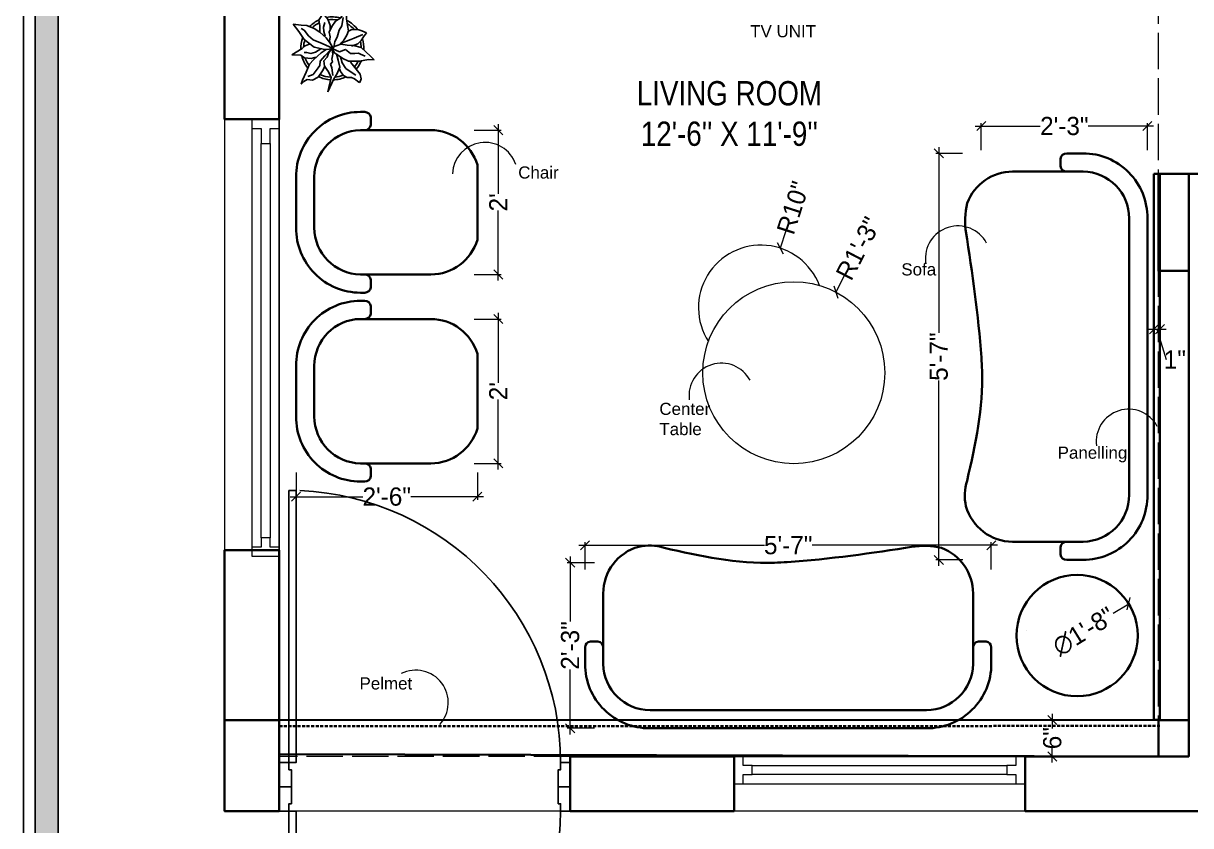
# Model space of a CAD drawing. Header units: millimetres. Extents: x 35877 to 3066687, y -650199 to -40525.
# Drawn here: x 147596.6 to 147789.1, y -180551.9 to -180419.7 of the extents above; entities that cross this region are included whole.
import ezdxf

# ---------------------------------------------------------------- set-up
doc = ezdxf.new("R2010")
doc.units = ezdxf.units.MM
doc.header["$MEASUREMENT"] = 0
doc.header["$PDMODE"] = 35
for name, pattern in [('00 . GROUND FLOOR$0$DASHED', [0.75, 0.5, -0.25]), ('ACAD_ISO02W100', [15, 12, -3]), ('DASHED', [0.75, 0.5, -0.25])]:
    doc.linetypes.add(name, pattern=pattern)
doc.layers.get('Defpoints').update_dxf_attribs({"color": 220})
doc.layers.add('AR DOOR', color=40, linetype='Continuous')
doc.layers.add('AR ELE-5', color=134, linetype='Continuous')
for name, color, linetype, lineweight in [('COLUMN', 1, 'Continuous', 30), ('dim05', 1, 'Continuous', 13), ('ELEC.', 5, 'Continuous', 20), ('FIRST FLOOR ( TEXT )', 7, 'Continuous', 9), ('FUR', 250, 'Continuous', 0), ('FUR1', 22, 'Continuous', 0), ('FURNITURE', 32, 'Continuous', 9), ('furniture dimensions', 1, 'DASHED', 0), ('GDR_FLOATING COLUMN', 3, 'Continuous', 18), ('GROUND FLOOR', 7, 'Continuous', 9), ('GROUND FLOOR  ( PLINE )', 251, 'Continuous', 30), ('GROUND FLOOR ( DW_RAIL )', 7, 'Continuous', 9), ('Labelling', 1, 'Continuous', 25), ('NAME PLATE', 7, 'Continuous', 25), ('wall', 7, 'Continuous', 30)]:
    doc.layers.add(name, color=color, linetype=linetype, lineweight=lineweight)
doc.styles.add('century g', font='GOTHIC.TTF')
doc.styles.add('KATHA', font='swissc.ttf')
doc.styles.get("Standard").update_dxf_attribs({"font": 'arial.ttf', "height": 6})
doc.dimstyles.new('Archana', dxfattribs={"dimtxt": 2, "dimasz": 0.75, "dimexe": 0.5, "dimexo": 0.5, "dimgap": 0, "dimtad": 0, "dimzin": 0, "dimdsep": 46, "dimlunit": 4, "dimtxsty": 'century g', "dimblk": 'OBLIQUE', "dimcen": 0, "dimdle": 1, "dimclrd": 256, "dimclre": 256, "dimclrt": 256, "dimadec": 0, "dimazin": 0, "dimtfac": 1, "dimtofl": 0, "dimtmove": 1, "dimatfit": 3, "dimfxl": 1, "dimfxlon": 1, "dimtolj": 1, "dimtzin": 0, "dimlwd": -1, "dimlwe": -1, "dimarcsym": 0})

# ---------------------------------------------------------------- blocks, each defined once
blk = doc.blocks.new('LAYOUT FILE')
at = {"layer": 'NAME PLATE', "true_color": 0xd39e00}
h = blk.add_hatch(color=42, dxfattribs=at)
h.paths.add_polyline_path([(3346889.83, -513806.18), (3346889.83, -514260.7), (3347535.56, -514260.7), (3347535.56, -513806.18)])
h.paths.add_polyline_path([(3346894.36, -513810.71), (3347531.03, -513810.71), (3347531.03, -514256.17), (3346894.36, -514256.17)], flags=16)
at = {"layer": 'NAME PLATE', "color": 42, "true_color": 0xd39e00}
for points in [[(3346887.56, -513803.91), (3347537.83, -513803.91), (3347537.83, -514262.96), (3346887.56, -514262.96)], [(3346889.83, -513806.18), (3347535.56, -513806.18), (3347535.56, -514260.7), (3346889.83, -514260.7)], [(3346894.36, -513810.71), (3347531.03, -513810.71), (3347531.03, -514256.17), (3346894.36, -514256.17)]]:
    blk.add_lwpolyline(points, close=True, dxfattribs=at)
blk = doc.blocks.new('*U20')
for points in [[(0, 0), (0, 1120), (30, 1120), (30, 0)], [(-40, 0), (0, 0), (0, -30), (10, -30), (10, -100), (-40, -100)], [(1160, 0), (1120, 0), (1120, -30), (1110, -30), (1110, -100), (1160, -100)]]:
    blk.add_lwpolyline(points, close=True)
at = {"layer": 'AR ELE-5', "linetype": 'ByBlock', "ltscale": 15}
blk.add_arc((-1.6, -0.7), 1121.6, 0.0347, 87.627, dxfattribs=at)
blk = doc.blocks.new('ARPLS010')
at = {"linetype": 'ByBlock'}
for p, q in [((0.121, 0.605), (-0.013, 0.459)), ((0.179, 0.666), (0.121, 0.605)), ((0.174, 0.573), (0.179, 0.666)), ((0.2, 0.432), (0.174, 0.573)), ((-0.295, 0.42), (-0.302, 0.309)), ((-0.278, 0.467), (-0.295, 0.42)), ((-0.248, 0.54), (-0.278, 0.467)), ((-0.182, 0.493), (-0.248, 0.54)), ((-0.222, 0.484), (-0.164, 0.347)), ((-0.125, 0.459), (-0.182, 0.493)), ((-0.072, 0.404), (-0.125, 0.459)), ((-0.038, 0.302), (-0.072, 0.404)), ((-0.013, 0.459), (-0.044, 0.336)), ((0.077, 0.412), (0.091, 0.447)), ((0.082, 0.358), (0.077, 0.412)), ((0.091, 0.447), (0.125, 0.522)), ((0.203, 0.352), (0.2, 0.432)), ((0.33, 0.38), (0.252, 0.313)), ((0.409, 0.44), (0.33, 0.38)), ((0.425, 0.373), (0.356, 0.269)), ((0.484, 0.459), (0.409, 0.44)), ((0.542, 0.434), (0.484, 0.459)), ((0.485, 0.354), (0.533, 0.42)), ((0.533, 0.42), (0.542, 0.434)), ((-0.469, 0.226), (-0.643, 0.216)), ((-0.643, 0.216), (-0.485, 0.134)), ((-0.362, 0.24), (-0.469, 0.226)), ((-0.278, 0.254), (-0.362, 0.24)), ((-0.302, 0.309), (-0.276, 0.258)), ((-0.21, 0.227), (-0.278, 0.254)), ((-0.132, 0.18), (-0.21, 0.227)), ((-0.164, 0.347), (-0.139, 0.295)), ((-0.139, 0.295), (-0.08, 0.131)), ((-0.049, 0.232), (-0.065, 0.135)), ((-0.044, 0.336), (-0.049, 0.232)), ((0.015, 0.209), (0.08, 0.288)), ((0.056, 0.114), (0.015, 0.209)), ((0.08, 0.288), (0.082, 0.358)), ((0.16, 0.165), (0.204, 0.254)), ((0.204, 0.254), (0.203, 0.352)), ((0.252, 0.313), (0.216, 0.287)), ((0.318, 0.213), (0.227, 0.157)), ((0.356, 0.269), (0.318, 0.213)), ((0.432, 0.176), (0.459, 0.236)), ((0.459, 0.303), (0.485, 0.354)), ((0.459, 0.236), (0.459, 0.303)), ((-0.359, 0.148), (-0.49, 0.172)), ((-0.485, 0.134), (-0.433, 0.051)), ((-0.433, 0.051), (-0.349, -0.011)), ((-0.287, 0.106), (-0.359, 0.148)), ((-0.18, 0.073), (-0.287, 0.106)), ((-0.111, 0.036), (-0.18, 0.073)), ((-0.063, 0.111), (-0.132, 0.18)), ((-0.013, 0.022), (-0.111, 0.036)), ((-0.084, -0.034), (0.007, 0.018)), ((0.003, 0.011), (-0.076, -0.16)), ((-0.065, 0.135), (-0.024, 0.018)), ((-0.024, 0.018), (0.009, 0.005)), ((0.006, -0.002), (0.068, 0.032)), ((0.007, 0.018), (0.02, -0.121)), ((0.009, 0.005), (0.056, 0.114)), ((0.017, -0.002), (0.091, 0.009)), ((0.068, 0.032), (0.16, 0.165)), ((0.088, 0.065), (0.187, 0.091)), ((0.091, 0.009), (0.173, -0.011)), ((0.227, 0.157), (0.132, 0.131)), ((0.173, -0.011), (0.212, 0.004)), ((0.187, 0.091), (0.297, 0.116)), ((0.212, 0.004), (0.252, -0.03)), ((0.297, 0.116), (0.408, 0.071)), ((0.309, 0.109), (0.368, 0.128)), ((0.309, -0.01), (0.43, 0.006)), ((0.368, 0.128), (0.432, 0.176)), ((0.408, 0.071), (0.482, 0.024)), ((0.482, 0.024), (0.689, -0.072)), ((-0.464, -0.073), (-0.558, -0.152)), ((-0.558, -0.152), (-0.517, -0.172)), ((-0.517, -0.172), (-0.447, -0.216)), ((-0.366, -0.036), (-0.464, -0.073)), ((-0.336, -0.142), (-0.413, -0.121)), ((-0.306, -0.033), (-0.366, -0.036)), ((-0.349, -0.011), (-0.256, -0.05)), ((-0.269, -0.135), (-0.336, -0.142)), ((-0.193, -0.113), (-0.269, -0.135)), ((-0.259, -0.2), (-0.168, -0.1)), ((-0.256, -0.05), (-0.185, -0.038)), ((-0.185, -0.038), (-0.114, -0.046)), ((-0.168, -0.1), (-0.084, -0.034)), ((-0.076, -0.16), (-0.138, -0.304)), ((-0.114, -0.046), (-0.093, -0.036)), ((0.02, -0.121), (-0.017, -0.291)), ((0.059, -0.27), (0.005, -0.185)), ((0.01, -0.014), (0.017, -0.002)), ((0.078, -0.064), (0.01, -0.014)), ((0.016, -0.023), (0.116, -0.122)), ((0.07, -0.179), (0.018, -0.1)), ((0.121, -0.239), (0.07, -0.179)), ((0.138, -0.083), (0.078, -0.064)), ((0.116, -0.122), (0.201, -0.195)), ((0.197, -0.135), (0.138, -0.083)), ((0.283, -0.123), (0.197, -0.135)), ((0.252, -0.03), (0.309, -0.01)), ((0.277, -0.114), (0.357, -0.156)), ((0.37, -0.064), (0.283, -0.123)), ((0.357, -0.156), (0.455, -0.226)), ((0.462, -0.021), (0.37, -0.064)), ((0.689, -0.072), (0.462, -0.021)), ((-0.447, -0.216), (-0.363, -0.202)), ((-0.363, -0.202), (-0.263, -0.2)), ((-0.363, -0.408), (-0.318, -0.29)), ((-0.318, -0.29), (-0.259, -0.2)), ((-0.138, -0.304), (-0.199, -0.38)), ((-0.017, -0.291), (-0.141, -0.446)), ((-0.042, -0.432), (-0.071, -0.352)), ((0.08, -0.342), (0.059, -0.27)), ((0.066, -0.407), (0.08, -0.342)), ((0.184, -0.299), (0.121, -0.239)), ((0.141, -0.261), (0.16, -0.336)), ((0.16, -0.336), (0.15, -0.445)), ((0.252, -0.362), (0.184, -0.299)), ((0.201, -0.195), (0.272, -0.198)), ((0.376, -0.416), (0.252, -0.362)), ((0.272, -0.198), (0.311, -0.225)), ((0.311, -0.225), (0.415, -0.304)), ((0.415, -0.304), (0.447, -0.388)), ((0.455, -0.226), (0.503, -0.317)), ((0.503, -0.317), (0.494, -0.398)), ((-0.382, -0.625), (-0.368, -0.496)), ((-0.269, -0.533), (-0.382, -0.625)), ((-0.368, -0.496), (-0.363, -0.408)), ((-0.287, -0.45), (-0.314, -0.498)), ((-0.199, -0.38), (-0.287, -0.45)), ((-0.141, -0.446), (-0.269, -0.533)), ((0.002, -0.48), (-0.042, -0.432)), ((0.104, -0.646), (0.002, -0.48)), ((0.064, -0.446), (0.066, -0.407)), ((0.106, -0.5), (0.104, -0.646)), ((0.15, -0.445), (0.106, -0.5)), ((0.502, -0.472), (0.376, -0.416)), ((0.494, -0.398), (0.528, -0.452)), ((0.567, -0.494), (0.502, -0.472)), ((0.528, -0.452), (0.567, -0.494))]:
    blk.add_line(p, q, dxfattribs=at)
for radius, start, end in [(0.5, 126.2799, 152.7042), (0.5, 87.2367, 107.9154), (0.458, 91.6596, 104.0784), (0.5, 49.0791, 67.0324), (0.458, 49.8461, 63.9764), (0.458, 130.7647, 148.9789), (0.5, 1.3782, 25.7565), (0.5, 164.9216, 191.0302), (0.458, 169.9629, 188.6517), (0.458, 5.0517, 21.9108), (0.458, 334.5625, 357.1532), (0.5, 333.6991, 357.5577), (0.5, 205.1623, 226.3204), (0.458, 207.232, 224.0819), (0.458, 289.266, 306.1107), (0.5, 249.553, 272.4234), (0.458, 252.8522, 267.711), (0.5, 283.5324, 308.8712)]:
    blk.add_arc((0, 0), radius, start, end, dxfattribs=at)
blk = doc.blocks.new('_Oblique')
at = {"layer": 'wall', "color": 0, "lineweight": -2}
blk.add_line((-0.5, -0.5), (0.5, 0.5), dxfattribs=at)
blk = doc.blocks.new('*D636')
at = {"layer": 'Defpoints', "color": 0, "linetype": 'Continuous', "lineweight": 0, "transparency": 16777216}
for p in [(147661, -180437.28, 1.6), (147661, -180461.07, 1.6), (147674.94, -180461.07)]:
    blk.add_point(p, dxfattribs=at)
at = {"layer": 'furniture dimensions', "color": 5, "linetype": 'Continuous', "transparency": 16777216}
for p, q in [((147674.94, -180436.28), (147674.94, -180447.8)), ((147674.94, -180462.07), (147674.94, -180450.55)), ((147670.97, -180461.07), (147675.44, -180461.07))]:
    blk.add_line(p, q, dxfattribs=at)
at = {"layer": 'furniture dimensions', "color": 5, "linetype": 'ByBlock', "transparency": 16777216}
blk.add_line((147670.97, -180437.28), (147675.44, -180437.28), dxfattribs=at)
at = {"layer": 'furniture dimensions', "color": 5, "linetype": 'Continuous', "transparency": 16777216, "xscale": 1.5, "yscale": 1.5, "zscale": 1.5}
for p, rotation in [((147674.94, -180437.28), 90), ((147674.94, -180461.07), 270)]:
    blk.add_blockref('_Oblique', p, dxfattribs=dict(at, rotation=rotation))
at = {"layer": 'furniture dimensions', "linetype": 'Continuous', "lineweight": 0, "transparency": 16777216, "insert": (147674.94, -180449.18), "char_height": 3, "attachment_point": 5, "rotation": 90, "style": 'century g'}
blk.add_mtext("\\A1;2'", dxfattribs=at)
blk = doc.blocks.new('*D637')
at = {"layer": 'Defpoints', "color": 0, "linetype": 'Continuous', "lineweight": 0, "transparency": 16777216}
for p in [(147663.83, -180468.41, 1.37), (147663.83, -180492.2, 1.37), (147674.94, -180492.2)]:
    blk.add_point(p, dxfattribs=at)
at = {"layer": 'furniture dimensions', "color": 5, "linetype": 'ByBlock', "transparency": 16777216}
blk.add_line((147670.97, -180468.41), (147675.44, -180468.41), dxfattribs=at)
at = {"layer": 'furniture dimensions', "color": 5, "linetype": 'Continuous', "transparency": 16777216}
for p, q in [((147674.94, -180467.41), (147674.94, -180478.92)), ((147674.94, -180493.2), (147674.94, -180481.68)), ((147670.97, -180492.2), (147675.44, -180492.2))]:
    blk.add_line(p, q, dxfattribs=at)
at = {"layer": 'furniture dimensions', "color": 5, "linetype": 'Continuous', "transparency": 16777216, "xscale": 1.5, "yscale": 1.5, "zscale": 1.5}
for p, rotation in [((147674.94, -180468.41), 90), ((147674.94, -180492.2), 270)]:
    blk.add_blockref('_Oblique', p, dxfattribs=dict(at, rotation=rotation))
at = {"layer": 'furniture dimensions', "linetype": 'Continuous', "lineweight": 0, "transparency": 16777216, "insert": (147674.94, -180480.3), "char_height": 3, "attachment_point": 5, "rotation": 90, "style": 'century g'}
blk.add_mtext("\\A1;2'", dxfattribs=at)
blk = doc.blocks.new('*D638')
at = {"layer": 'Defpoints', "color": 0, "linetype": 'Continuous', "lineweight": 0, "transparency": 16777216}
for p in [(147641.6, -180480.3, 0.05), (147671.5, -180480.3, 0.01), (147671.5, -180497.69)]:
    blk.add_point(p, dxfattribs=at)
at = {"layer": 'furniture dimensions', "color": 5, "linetype": 'ByBlock', "transparency": 16777216}
blk.add_line((147641.6, -180493.69), (147641.6, -180498.19), dxfattribs=at)
at = {"layer": 'furniture dimensions', "color": 5, "linetype": 'Continuous', "transparency": 16777216}
for p, q in [((147671.5, -180493.69), (147671.5, -180498.19)), ((147640.6, -180497.69), (147652.59, -180497.69)), ((147672.5, -180497.69), (147660.5, -180497.69))]:
    blk.add_line(p, q, dxfattribs=at)
at = {"layer": 'furniture dimensions', "color": 5, "linetype": 'Continuous', "transparency": 16777216, "xscale": 1.5, "yscale": 1.5, "zscale": 1.5, "rotation": 180}
blk.add_blockref('_Oblique', (147641.6, -180497.69), dxfattribs=at)
at = {"layer": 'furniture dimensions', "color": 5, "linetype": 'Continuous', "transparency": 16777216, "xscale": 1.5, "yscale": 1.5, "zscale": 1.5}
blk.add_blockref('_Oblique', (147671.5, -180497.69), dxfattribs=at)
at = {"layer": 'furniture dimensions', "linetype": 'Continuous', "lineweight": 0, "transparency": 16777216, "insert": (147656.55, -180497.69), "char_height": 3, "attachment_point": 5, "style": 'century g'}
blk.add_mtext('\\A1;2\'-6"', dxfattribs=at)
blk = doc.blocks.new('*D639')
at = {"layer": 'Defpoints', "color": 0, "linetype": 'Continuous', "lineweight": 0, "transparency": 16777216}
for p in [(147756.25, -180505.7), (147689.25, -180523.9, 2.39), (147756.25, -180525.25, 2.39)]:
    blk.add_point(p, dxfattribs=at)
at = {"layer": 'furniture dimensions', "color": 5, "linetype": 'Continuous', "transparency": 16777216}
for p, q in [((147688.25, -180505.7), (147718.82, -180505.7)), ((147757.25, -180505.7), (147726.68, -180505.7)), ((147756.25, -180509.67), (147756.25, -180505.2))]:
    blk.add_line(p, q, dxfattribs=at)
at = {"layer": 'furniture dimensions', "color": 5, "linetype": 'ByBlock', "transparency": 16777216}
blk.add_line((147689.25, -180509.67), (147689.25, -180505.2), dxfattribs=at)
at = {"layer": 'furniture dimensions', "color": 5, "linetype": 'Continuous', "transparency": 16777216, "xscale": 1.5, "yscale": 1.5, "zscale": 1.5, "rotation": 180}
blk.add_blockref('_Oblique', (147689.25, -180505.7), dxfattribs=at)
at = {"layer": 'furniture dimensions', "color": 5, "linetype": 'Continuous', "transparency": 16777216, "xscale": 1.5, "yscale": 1.5, "zscale": 1.5}
blk.add_blockref('_Oblique', (147756.25, -180505.7), dxfattribs=at)
at = {"layer": 'furniture dimensions', "linetype": 'Continuous', "lineweight": 0, "transparency": 16777216, "insert": (147722.75, -180505.7), "char_height": 3, "attachment_point": 5, "style": 'century g'}
blk.add_mtext('\\A1;5\'-7"', dxfattribs=at)
blk = doc.blocks.new('*D640')
at = {"layer": 'Defpoints', "color": 0, "linetype": 'Continuous', "lineweight": 0, "transparency": 16777216}
for p in [(147747.59, -180441.11), (147769.1, -180441.11, 3.75), (147769.1, -180508.11, 2.39)]:
    blk.add_point(p, dxfattribs=at)
at = {"layer": 'furniture dimensions', "color": 5, "linetype": 'Continuous', "transparency": 16777216}
for p, q in [((147747.59, -180440.11), (147747.59, -180470.68)), ((147751.52, -180441.11), (147747.09, -180441.11)), ((147747.59, -180509.11), (147747.59, -180478.54))]:
    blk.add_line(p, q, dxfattribs=at)
at = {"layer": 'furniture dimensions', "color": 5, "linetype": 'ByBlock', "transparency": 16777216}
blk.add_line((147751.56, -180508.11), (147747.09, -180508.11), dxfattribs=at)
at = {"layer": 'furniture dimensions', "color": 5, "linetype": 'Continuous', "transparency": 16777216, "xscale": 1.5, "yscale": 1.5, "zscale": 1.5}
for p, rotation in [((147747.59, -180441.11), 90), ((147747.59, -180508.11), 270)]:
    blk.add_blockref('_Oblique', p, dxfattribs=dict(at, rotation=rotation))
at = {"layer": 'furniture dimensions', "linetype": 'Continuous', "lineweight": 0, "transparency": 16777216, "insert": (147747.59, -180474.61), "char_height": 3, "attachment_point": 5, "rotation": 90, "style": 'century g'}
blk.add_mtext('\\A1;5\'-7"', dxfattribs=at)
blk = doc.blocks.new('*D641')
at = {"layer": 'Defpoints', "color": 0, "linetype": 'Continuous', "lineweight": 0, "transparency": 16777216}
for p in [(147778.9, -180515.33), (147761.89, -180525.85)]:
    blk.add_point(p, dxfattribs=at)
at = {"layer": 'furniture dimensions', "color": 5, "linetype": 'Continuous', "transparency": 16777216}
blk.add_line((147776.35, -180516.9), (147778.9, -180515.33), dxfattribs=at)
at = {"layer": 'furniture dimensions', "color": 5, "linetype": 'Continuous', "transparency": 16777216, "xscale": 1.5, "yscale": 1.5, "zscale": 1.5, "rotation": 31.73882709844812}
blk.add_blockref('_Oblique', (147778.9, -180515.33), dxfattribs=at)
at = {"layer": 'furniture dimensions', "linetype": 'Continuous', "lineweight": 0, "transparency": 16777216, "insert": (147771.49, -180519.91), "char_height": 3, "attachment_point": 5, "rotation": 31.7388, "style": 'century g'}
blk.add_mtext('\\A1;∅1\'-8"', dxfattribs=at)
blk = doc.blocks.new('*D642')
at = {"layer": 'Defpoints', "color": 0, "linetype": 'Continuous', "lineweight": 0, "transparency": 16777216}
for p in [(147717.45, -180508.57, 1.38), (147686.8, -180535.86), (147717.48, -180535.86, 1.87)]:
    blk.add_point(p, dxfattribs=at)
at = {"layer": 'furniture dimensions', "color": 5, "linetype": 'Continuous', "transparency": 16777216}
for p, q in [((147686.8, -180507.57), (147686.8, -180518.26)), ((147686.8, -180536.86), (147686.8, -180526.17)), ((147690.79, -180535.86), (147686.3, -180535.86))]:
    blk.add_line(p, q, dxfattribs=at)
at = {"layer": 'furniture dimensions', "color": 5, "linetype": 'ByBlock', "transparency": 16777216}
blk.add_line((147690.79, -180508.57), (147686.3, -180508.57), dxfattribs=at)
at = {"layer": 'furniture dimensions', "color": 5, "linetype": 'Continuous', "transparency": 16777216, "xscale": 1.5, "yscale": 1.5, "zscale": 1.5}
for p, rotation in [((147686.8, -180508.57), 90), ((147686.8, -180535.86), 270)]:
    blk.add_blockref('_Oblique', p, dxfattribs=dict(at, rotation=rotation))
at = {"layer": 'furniture dimensions', "linetype": 'Continuous', "lineweight": 0, "transparency": 16777216, "insert": (147686.8, -180522.21), "char_height": 3, "attachment_point": 5, "rotation": 90, "style": 'century g'}
blk.add_mtext('\\A1;2\'-3"', dxfattribs=at)
blk = doc.blocks.new('*D643')
at = {"layer": 'Defpoints', "color": 0, "linetype": 'Continuous', "lineweight": 0, "transparency": 16777216}
for p in [(147781.99, -180436.62), (147754.59, -180474.54, 1.5), (147781.99, -180474.61, 1.54)]:
    blk.add_point(p, dxfattribs=at)
at = {"layer": 'furniture dimensions', "color": 5, "linetype": 'ByBlock', "transparency": 16777216}
blk.add_line((147754.59, -180440.61), (147754.59, -180436.12), dxfattribs=at)
at = {"layer": 'furniture dimensions', "color": 5, "linetype": 'Continuous', "transparency": 16777216}
for p, q in [((147781.99, -180440.61), (147781.99, -180436.12)), ((147753.59, -180436.62), (147764.33, -180436.62)), ((147782.99, -180436.62), (147772.24, -180436.62))]:
    blk.add_line(p, q, dxfattribs=at)
at = {"layer": 'furniture dimensions', "color": 5, "linetype": 'Continuous', "transparency": 16777216, "xscale": 1.5, "yscale": 1.5, "zscale": 1.5, "rotation": 180}
blk.add_blockref('_Oblique', (147754.59, -180436.62), dxfattribs=at)
at = {"layer": 'furniture dimensions', "color": 5, "linetype": 'Continuous', "transparency": 16777216, "xscale": 1.5, "yscale": 1.5, "zscale": 1.5}
blk.add_blockref('_Oblique', (147781.99, -180436.62), dxfattribs=at)
at = {"layer": 'furniture dimensions', "linetype": 'Continuous', "lineweight": 0, "transparency": 16777216, "insert": (147768.29, -180436.62), "char_height": 3, "attachment_point": 5, "style": 'century g'}
blk.add_mtext('\\A1;2\'-3"', dxfattribs=at)
blk = doc.blocks.new('*D644')
at = {"layer": 'Defpoints', "color": 0, "linetype": 'Continuous', "lineweight": 0, "transparency": 16777216}
for p in [(147730.6, -180463.96, 0.12), (147723.68, -180477.26, 0.12)]:
    blk.add_point(p, dxfattribs=at)
at = {"layer": 'furniture dimensions', "color": 5, "linetype": 'Continuous', "transparency": 16777216}
blk.add_line((147731.98, -180461.3), (147730.6, -180463.96), dxfattribs=at)
at = {"layer": 'furniture dimensions', "color": 5, "linetype": 'Continuous', "transparency": 16777216, "xscale": 1.5, "yscale": 1.5, "zscale": 1.5, "rotation": 242.5170830315029}
blk.add_blockref('_Oblique', (147730.6, -180463.96), dxfattribs=at)
at = {"layer": 'furniture dimensions', "linetype": 'Continuous', "lineweight": 0, "transparency": 16777216, "insert": (147734.33, -180456.78), "char_height": 3, "attachment_point": 5, "rotation": 62.5171, "style": 'century g'}
blk.add_mtext('\\A1;R1\'-3"', dxfattribs=at)
blk = doc.blocks.new('*D645')
at = {"layer": 'Defpoints', "color": 0, "linetype": 'Continuous', "lineweight": 0, "transparency": 16777216}
for p in [(147721.43, -180456.74, 0.12), (147718.27, -180466.55, 0.12)]:
    blk.add_point(p, dxfattribs=at)
at = {"layer": 'furniture dimensions', "color": 5, "linetype": 'Continuous', "transparency": 16777216}
blk.add_line((147722.35, -180453.88), (147721.43, -180456.74), dxfattribs=at)
at = {"layer": 'furniture dimensions', "color": 5, "linetype": 'Continuous', "transparency": 16777216, "xscale": 1.5, "yscale": 1.5, "zscale": 1.5, "rotation": 252.1564000648826}
blk.add_blockref('_Oblique', (147721.43, -180456.74), dxfattribs=at)
at = {"layer": 'furniture dimensions', "linetype": 'Continuous', "lineweight": 0, "transparency": 16777216, "insert": (147723.57, -180450.08), "char_height": 3, "attachment_point": 5, "rotation": 72.1564, "style": 'century g'}
blk.add_mtext('\\A1;R10"', dxfattribs=at)
blk = doc.blocks.new('*D859')
at = {"layer": 'Defpoints', "color": 0, "linetype": 'Continuous', "lineweight": 0, "transparency": 16777216}
for p in [(147783.07, -180469.17), (147784.07, -180469.17), (147784.07, -180470.08)]:
    blk.add_point(p, dxfattribs=at)
at = {"layer": 'furniture dimensions', "color": 5, "linetype": 'Continuous', "transparency": 16777216}
for p, q in [((147782.07, -180470.08), (147785.07, -180470.08)), ((147783.57, -180470.08), (147785.07, -180475.08)), ((147784.07, -180469.67), (147784.07, -180470.58))]:
    blk.add_line(p, q, dxfattribs=at)
at = {"layer": 'furniture dimensions', "color": 5, "linetype": 'ByBlock', "transparency": 16777216}
blk.add_line((147783.07, -180469.67), (147783.07, -180470.58), dxfattribs=at)
at = {"layer": 'furniture dimensions', "color": 5, "linetype": 'Continuous', "transparency": 16777216, "xscale": 1.5, "yscale": 1.5, "zscale": 1.5, "rotation": 180}
blk.add_blockref('_Oblique', (147783.07, -180470.08), dxfattribs=at)
at = {"layer": 'furniture dimensions', "color": 5, "linetype": 'Continuous', "transparency": 16777216, "xscale": 1.5, "yscale": 1.5, "zscale": 1.5}
blk.add_blockref('_Oblique', (147784.07, -180470.08), dxfattribs=at)
at = {"layer": 'furniture dimensions', "linetype": 'Continuous', "lineweight": 0, "transparency": 16777216, "insert": (147786.52, -180475.08), "char_height": 3, "attachment_point": 5, "style": 'century g'}
blk.add_mtext('\\A1;1"', dxfattribs=at)
blk = doc.blocks.new('*D860')
at = {"layer": 'Defpoints', "color": 0, "linetype": 'Continuous', "lineweight": 0, "transparency": 16777216}
for p in [(147766.31, -180534.48), (147766.31, -180540.5), (147766.31, -180540.5)]:
    blk.add_point(p, dxfattribs=at)
at = {"layer": 'furniture dimensions', "color": 5, "linetype": 'Continuous', "transparency": 16777216}
for p, q in [((147766.31, -180533.48), (147766.31, -180535.87)), ((147766.31, -180541.5), (147766.31, -180539.1)), ((147766.31, -180540.5), (147766.81, -180540.5))]:
    blk.add_line(p, q, dxfattribs=at)
at = {"layer": 'furniture dimensions', "color": 5, "linetype": 'ByBlock', "transparency": 16777216}
blk.add_line((147766.31, -180534.48), (147766.81, -180534.48), dxfattribs=at)
at = {"layer": 'furniture dimensions', "color": 5, "linetype": 'Continuous', "transparency": 16777216, "xscale": 1.5, "yscale": 1.5, "zscale": 1.5}
for p, rotation in [((147766.31, -180534.48), 90), ((147766.31, -180540.5), 270)]:
    blk.add_blockref('_Oblique', p, dxfattribs=dict(at, rotation=rotation))
at = {"layer": 'furniture dimensions', "linetype": 'Continuous', "lineweight": 0, "transparency": 16777216, "insert": (147766.31, -180537.49), "char_height": 3, "attachment_point": 5, "rotation": 90, "style": 'century g'}
blk.add_mtext('\\A1;6"', dxfattribs=at)

msp = doc.modelspace()

# ---------------------------------------------------------------- linework, layer by layer
at = {"layer": 'COLUMN', "transparency": 33554687}
msp.add_lwpolyline([(147629.818, -180534.496), (147638.818, -180534.496), (147638.818, -180549.496), (147629.818, -180549.496)], close=True, dxfattribs=at)
at = {"layer": 'ELEC.', "transparency": 33554687}
for centre, start, end in [((147778.894, -180488.631, -0.05), 28.14848, 187.17862), ((147661.335, -180531.638, -0.05), 317.48256, 116.51271)]:
    msp.add_arc(centre, 5.357, start, end, dxfattribs=at)
at = {"layer": 'FUR', "transparency": 33554687}
for p, q in [((147785.687, -180517.808), (147785.687, -180517.808)), ((147762.098, -180519.807), (147762.098, -180519.807))]:
    msp.add_line(p, q, dxfattribs=at)
at = {"layer": 'FUR1', "color": 252, "true_color": 0x939598, "transparency": 33554687}
for centre, start, end in [((147672.749, -180444.658, -0.05), 18.91549, 177.94563), ((147750.736, -180458.426, -0.05), 28.14848, 187.17862), ((147711.747, -180481.042, -0.05), 28.14848, 187.17862)]:
    msp.add_arc(centre, 5.357, start, end, dxfattribs=at)
at = {"layer": 'FURNITURE', "lineweight": 30, "transparency": 16777216}
for p, q in [((147652.214, -180434.283, 2.206), (147652.917, -180434.283, 2.206)), ((147653.917, -180436.407, 2.206), (147653.917, -180435.159, 2.206)), ((147652.214, -180437.283, 2.206), (147652.917, -180437.283, 2.206)), ((147663.828, -180437.283, 1.319), (147652.917, -180437.283, 2.206)), ((147767.677, -180443.234, 3.7), (147767.677, -180441.986, 3.7)), ((147771.38, -180441.11, 3.7), (147768.677, -180441.11, 3.7)), ((147671.495, -180443.016, -0.04), (147671.495, -180455.336, -0.04)), ((147759.766, -180444.11, 2.813), (147768.677, -180444.11, 3.7)), ((147771.38, -180444.11, 3.7), (147768.677, -180444.11, 3.7)), ((147641.603, -180444.791, -1.412), (147641.603, -180453.562, 1.412)), ((147644.603, -180444.999, -5.615), (147644.603, -180453.353, -2.959)), ((147778.991, -180451.826, -4.12), (147778.991, -180497.394, -1.464)), ((147781.991, -180451.618, 0.082), (147781.991, -180497.603, 2.907)), ((147652.214, -180461.069, 0.846), (147652.917, -180461.069, 0.846)), ((147663.828, -180461.069, 1.319), (147652.917, -180461.069, 2.206)), ((147653.917, -180461.945, 2.206), (147653.917, -180463.193, 2.206)), ((147652.214, -180464.069, 0.846), (147652.917, -180464.069, 0.846)), ((147652.214, -180465.409, 2.206), (147652.917, -180465.409, 2.206)), ((147653.917, -180467.533, 2.206), (147653.917, -180466.285, 2.206)), ((147652.214, -180468.409, 2.206), (147652.917, -180468.409, 2.206)), ((147663.828, -180468.409, 1.319), (147652.917, -180468.409, 2.206)), ((147671.495, -180474.142, -0.04), (147671.495, -180486.462, -0.04)), ((147641.603, -180475.917, -1.412), (147641.603, -180484.688, 1.412)), ((147644.603, -180476.125, -5.615), (147644.603, -180484.479, -2.959)), ((147652.214, -180492.195, 0.846), (147652.917, -180492.195, 0.846)), ((147663.828, -180492.195, 1.319), (147652.917, -180492.195, 2.206)), ((147653.917, -180493.071, 2.206), (147653.917, -180494.319, 2.206)), ((147652.214, -180495.195, 0.846), (147652.917, -180495.195, 0.846)), ((147759.766, -180505.11, 2.813), (147768.677, -180505.11, 3.7)), ((147771.38, -180505.11, 2.341), (147768.677, -180505.11, 2.341)), ((147767.677, -180505.986, 3.7), (147767.677, -180507.234, 3.7)), ((147771.38, -180508.11, 2.341), (147768.677, -180508.11, 2.341)), ((147692.249, -180513.633, 2.813), (147692.249, -180522.544, 3.7)), ((147753.249, -180513.633, 2.813), (147753.249, -180522.544, 3.7)), ((147689.249, -180525.247, 2.341), (147689.249, -180522.544, 2.341)), ((147691.373, -180521.544, 3.7), (147690.125, -180521.544, 3.7)), ((147692.249, -180525.247, 2.341), (147692.249, -180522.544, 2.341)), ((147753.249, -180525.247, 3.7), (147753.249, -180522.544, 3.7)), ((147754.125, -180521.544, 3.7), (147755.373, -180521.544, 3.7)), ((147756.249, -180525.247, 3.7), (147756.249, -180522.544, 3.7)), ((147745.533, -180532.858, -4.12), (147699.965, -180532.858, -1.464)), ((147745.742, -180535.858, 0.082), (147699.757, -180535.858, 2.907))]:
    msp.add_line(p, q, dxfattribs=at)
at = {"layer": 'FURNITURE', "lineweight": 30, "transparency": 33554687}
for p, q in [((147638.819, -180540.109), (147638.834, -180534.536)), ((147638.834, -180534.536), (147784.066, -180534.469)), ((147638.819, -180540.109), (147784.058, -180540.484))]:
    msp.add_line(p, q, dxfattribs=at)
msp.add_lwpolyline([(147783.066, -180444.485), (147784.066, -180444.485), (147784.066, -180534.479), (147783.066, -180534.479)], close=True, dxfattribs=at)
at = {"layer": 'FURNITURE', "transparency": 33554687}
msp.add_circle((147723.676, -180477.264, 0.069), 15, dxfattribs=at)
at = {"layer": 'FURNITURE', "lineweight": 30, "transparency": 16777216}
msp.add_circle((147770.394, -180520.587, -0.05), 10.001, dxfattribs=at)
for centre, radius, start, end in [((147652.214, -180444.895, 0.846), 10.612, 90, 180.5627), ((147652.917, -180435.292, 0.846), 1.009, 7.573, 90), ((147652.917, -180436.274, 0.846), 1.009, 270, 352.427), ((147652.32, -180444.999, 0.846), 7.717, 90.90046, 180), ((147663.808, -180445.303, 1.319), 8.02, 16.56667, 89.85732), ((147768.677, -180442.119, 2.341), 1.009, 90, 172.427), ((147771.38, -180451.722, 2.341), 10.612, 359.4373, 90), ((147759.786, -180452.13, 4.173), 8.02, 90.14268, 159.42629), ((147768.677, -180443.102, 2.341), 1.009, 187.573, 270), ((147771.274, -180451.826, 2.341), 7.717, 0, 89.09954), ((147764.313, -180452.228, 4.173), 12.384, 166.38027, 189.49473), ((147652.214, -180453.457, 0.846), 10.612, 179.4373, 270), ((147652.32, -180453.353, 0.846), 7.717, 180, 269.09954), ((147663.808, -180453.049, 1.319), 8.02, 270.14268, 343.43333), ((147652.917, -180462.078, 0.846), 1.009, 7.573, 90), ((147652.917, -180463.06, 0.846), 1.009, 270, 352.427), ((147652.214, -180476.021, 0.846), 10.612, 90, 180.5627), ((147652.917, -180466.418, 0.846), 1.009, 7.573, 90), ((147652.32, -180476.125, 0.846), 7.717, 90.90046, 180), ((147652.917, -180467.4, 0.846), 1.009, 270, 352.427), ((147663.808, -180476.429, 1.319), 8.02, 16.56667, 89.85732), ((147652.214, -180484.584, 0.846), 10.612, 179.4373, 270), ((147652.32, -180484.479, 0.846), 7.717, 180, 269.09954), ((147663.808, -180484.175, 1.319), 8.02, 270.14268, 343.43333), ((147652.917, -180493.204, 0.846), 1.009, 7.573, 90), ((147652.917, -180494.187, 0.846), 1.009, 270, 352.427), ((147760.007, -180497.505, -1.371), 8.134, 162.61835, 192.46672), ((147771.38, -180497.499, 2.341), 10.612, 270, 0.5627), ((147771.274, -180497.394, 2.341), 7.717, 270.90046, 0), ((147759.786, -180497.09, 2.813), 8.02, 195.70088, 269.85732), ((147768.677, -180506.119, 2.341), 1.009, 90, 172.427), ((147700.269, -180513.653, 2.813), 8.02, 105.70088, 179.85732), ((147699.855, -180513.874, -1.371), 8.134, 72.61835, 102.46672), ((147745.132, -180518.18, 4.173), 12.384, 76.38027, 99.49473), ((147745.229, -180513.653, 4.173), 8.02, 0.14268, 69.42629), ((147768.677, -180507.102, 2.341), 1.009, 187.573, 270), ((147690.258, -180522.544, 2.341), 1.009, 97.573, 180), ((147691.241, -180522.544, 2.341), 1.009, 0, 82.427), ((147754.258, -180522.544, 2.341), 1.009, 97.573, 180), ((147755.241, -180522.544, 2.341), 1.009, 0, 82.427), ((147699.861, -180525.247, 2.341), 10.612, 180, 270.5627), ((147699.965, -180525.141, 2.341), 7.717, 180.90046, 270), ((147745.638, -180525.247, 2.341), 10.612, 269.4373, 0), ((147745.533, -180525.141, 2.341), 7.717, 270, 359.09954)]:
    msp.add_arc(centre, radius, start, end, dxfattribs=at)
at = {"layer": 'FURNITURE', "transparency": 33554687}
msp.add_arc((147718.267, -180466.552, 0.069), 10.313, 20.90961, 212.67244, dxfattribs=at)
at = {"layer": 'FURNITURE', "lineweight": 30, "transparency": 16777216}
for points in [[(147752.052, -180453.966, 3.842), (147753.116, -180460.848, 2.613), (147754.237, -180468.433, 1.361), (147755.057, -180482.377, 1.542), (147753.653, -180489.077, 0.074), (147752.245, -180495.075, -1.371)], [(147743.393, -180505.919, 3.842), (147736.511, -180506.983, 2.613), (147728.927, -180508.104, 1.361), (147714.982, -180508.924, 1.542), (147708.283, -180507.52, 0.074), (147702.285, -180506.112, -1.371)]]:
    msp.add_open_spline(points, degree=3, knots=[1.8844998, 1.8844998, 1.8844998, 1.8844998, 22.9773331, 25.0955938, 43.7057545, 43.7057545, 43.7057545, 43.7057545], dxfattribs=at)
at = {"layer": 'GDR_FLOATING COLUMN', "linetype": '00 . GROUND FLOOR$0$DASHED', "lineweight": 30, "transparency": 33554687}
msp.add_line((147638.834, -180535.536), (147784.065, -180535.469), dxfattribs=at)
at = {"layer": 'GROUND FLOOR', "transparency": 33554687}
for p, q in [((147638.818, -180399.496), (147638.818, -180549.496)), ((147629.818, -180435.496), (147629.818, -180506.496)), ((147638.818, -180435.496), (147629.818, -180435.496)), ((147638.818, -180506.496), (147629.818, -180506.496)), ((147788.818, -180540.496), (147686.818, -180540.496)), ((147686.818, -180540.496), (147686.818, -180549.496)), ((148030.318, -180549.496), (147629.818, -180549.496))]:
    msp.add_line(p, q, dxfattribs=at)
at = {"layer": 'GROUND FLOOR  ( PLINE )', "transparency": 33554687}
for points in [[(147638.818, -180399.496), (147671.762, -180399.496), (147671.762, -180394.996), (147638.818, -180394.996), (147638.818, -180384.496), (147629.818, -180384.496), (147629.818, -180435.496), (147638.818, -180435.496)], [(147638.818, -180506.496), (147629.818, -180506.496), (147629.818, -180549.496), (147638.818, -180549.496)], [(147686.818, -180540.496), (147713.818, -180540.496), (147713.818, -180549.496), (147686.818, -180549.496)]]:
    msp.add_lwpolyline(points, close=True, dxfattribs=at)
msp.add_lwpolyline([(147793.318, -180540.496), (147793.318, -180466.996), (147835.318, -180466.996), (147835.318, -180444.496), (147830.818, -180444.496), (147830.818, -180462.496), (147793.318, -180462.496), (147793.318, -180444.496), (147788.818, -180444.496), (147788.818, -180540.496), (147761.818, -180540.496), (147761.818, -180549.496), (147793.318, -180549.496)], dxfattribs=at)
at = {"layer": 'GROUND FLOOR ( DW_RAIL )', "transparency": 33554687}
for points in [[(147638.818, -180507.496), (147638.818, -180505.996), (147637.318, -180505.996), (147637.318, -180504.496), (147635.818, -180504.496), (147635.818, -180439.496), (147637.318, -180439.496), (147637.318, -180436.996), (147638.818, -180436.996), (147638.818, -180435.496), (147634.318, -180435.496), (147634.318, -180436.996), (147635.818, -180436.996), (147635.818, -180439.496), (147637.318, -180439.496), (147637.318, -180504.496), (147635.818, -180504.496), (147635.818, -180505.996), (147634.318, -180505.996), (147634.318, -180507.496), (147638.818, -180507.496), (147638.818, -180435.496), (147634.318, -180435.496), (147634.318, -180507.496)], [(147713.818, -180540.496), (147761.818, -180540.496), (147761.818, -180549.496), (147713.818, -180549.496)], [(147761.818, -180540.496), (147760.318, -180540.496), (147760.318, -180541.996), (147758.818, -180541.996), (147758.818, -180543.496), (147716.818, -180543.496), (147716.818, -180541.996), (147715.318, -180541.996), (147715.318, -180540.496), (147713.818, -180540.496), (147713.818, -180544.996), (147715.318, -180544.996), (147715.318, -180543.496), (147716.818, -180543.496), (147716.818, -180541.996), (147758.818, -180541.996), (147758.818, -180543.496), (147760.318, -180543.496), (147760.318, -180544.996), (147761.818, -180544.996), (147761.818, -180540.496), (147713.818, -180540.496), (147713.818, -180544.996), (147761.818, -180544.996)]]:
    msp.add_lwpolyline(points, close=True, dxfattribs=at)
at = {"layer": 'Labelling', "color": 251, "linetype": 'ACAD_ISO02W100', "lineweight": 0, "ltscale": 0.5, "true_color": 0x636466, "transparency": 33554687}
for p, q in [((147783.818, -180539.745), (147783.818, -180265.996)), ((147686.818, -180540.496), (147638.818, -180540.496))]:
    msp.add_line(p, q, dxfattribs=at)
at = {"layer": 'Labelling', "lineweight": 30, "ltscale": 10, "transparency": 33554687}
for points in [[(147783.818, -180444.496), (147788.818, -180444.496), (147788.818, -180460.496), (147783.818, -180460.496)], [(147783.818, -180534.496), (147788.818, -180534.496), (147788.818, -180540.496), (147783.818, -180540.496)]]:
    msp.add_lwpolyline(points, close=True, dxfattribs=at)

# ---------------------------------------------------------------- block references
at = {"transparency": 33554687, "xscale": 10.38487060259185, "yscale": 10.38487060259185, "zscale": 10.38487060259185, "rotation": 269.9584527425964}
msp.add_blockref('ARPLS010', (147647.585, -180423.814, 0.011), dxfattribs=at)
at = {"layer": 'AR DOOR', "linetype": 'ByBlock', "lineweight": -2, "transparency": 33554687, "extrusion": (0, 0, -1), "xscale": -0.04000000000002399, "yscale": 0.04000000000002399, "zscale": -0.04000000000002399}
msp.add_blockref('*U20', (-147640.418, -180541.496), dxfattribs=at)
at = {"layer": 'AR DOOR', "linetype": 'ByBlock', "lineweight": -2, "transparency": 33554687, "extrusion": (0, 0, -1), "xscale": 0.04000000000002399, "yscale": 0.04000000000002399, "zscale": -0.04000000000002399, "rotation": 180}
msp.add_blockref('*U20', (-147640.418, -180549.496), dxfattribs=at)
at = {"layer": 'NAME PLATE', "lineweight": 0, "transparency": 33554687, "xscale": 0.8482412182574397, "yscale": 0.8482412182574397, "zscale": 0.8482412182574397}
msp.add_blockref('LAYOUT FILE', (-2691371.364, 255613.603, 0.111), dxfattribs=at)

# ---------------------------------------------------------------- texts
at = {"layer": 'dim05', "color": 1, "lineweight": 0, "transparency": 33554687, "char_height": 2, "width": 14.68213, "attachment_point": 1}
for s, insert in [('TV UNIT', (147716.481, -180419.983, -0.05)), ('Chair', (147678.23, -180443.26, -0.05)), ('Sofa', (147741.408, -180459.231, -0.05)), ('Center Table', (147701.504, -180482.216, -0.05)), ('Panelling', (147767.185, -180489.436, -0.05)), ('Pelmet', (147652.055, -180527.462, -0.05))]:
    msp.add_mtext(s, dxfattribs=dict(at, insert=insert))
at = {"layer": 'FIRST FLOOR ( TEXT )', "transparency": 33554687, "insert": (147713.053, -180434.566), "char_height": 4, "attachment_point": 5, "style": 'KATHA'}
msp.add_mtext("LIVING ROOM\\P12'-6'' X 11'-9''", dxfattribs=at)

# ---------------------------------------------------------------- dimensions: what is measured, and where the dimension line sits
at = {"layer": 'furniture dimensions', "color": 5, "linetype": 'Continuous', "lineweight": 0, "transparency": 33554687}
for base, p1, p2, picture, middle in [((147674.944, -180461.069, -0.05), (147660.995, -180437.283, 1.549), (147660.995, -180461.069, 1.549), '*D636', (147674.944, -180449.176, -0.05)), ((147747.585, -180441.11, -0.05), (147769.099, -180508.11, 2.341), (147769.099, -180441.11, 3.7), '*D640', (147747.585, -180474.61, -0.05)), ((147674.944, -180492.195, -0.05), (147663.828, -180468.409, 1.319), (147663.828, -180492.195, 1.319), '*D637', (147674.944, -180480.302, -0.05)), ((147686.796, -180535.858, -0.05), (147717.453, -180508.567, 1.327), (147717.483, -180535.858, 1.818), '*D642', (147686.796, -180522.213, -0.05)), ((147766.309, -180540.496), (147766.309, -180534.477), (147766.309, -180540.496), '*D860', (147766.309, -180537.487))]:
    dim = msp.add_linear_dim(base=base, p1=p1, p2=p2, angle=90, dimstyle='Archana', override={"dimtxt": 3, "dimasz": 1.5, "dimdec": 0, "dimclrd": 5, "dimclre": 5, "dimfxl": 4}, dxfattribs=at)
    dim.commit()
    dim.dimension.update_dxf_attribs({"geometry": picture, "text_midpoint": middle})
for base, p1, p2, picture, middle in [((147781.991, -180436.616, -0.05), (147754.588, -180474.535, 1.455), (147781.991, -180474.61, 1.495), '*D643', (147768.289, -180436.616, -0.05)), ((147784.066, -180470.076), (147783.066, -180469.166), (147784.066, -180469.166), '*D859', (147785.066, -180475.076)), ((147671.495, -180497.686, -0.05), (147641.603, -180480.302), (147671.495, -180480.302, -0.04), '*D638', (147656.549, -180497.686, -0.05)), ((147756.249, -180505.704, -0.05), (147689.249, -180523.895, 2.341), (147756.249, -180525.247, 2.341), '*D639', (147722.749, -180505.704, -0.05))]:
    dim = msp.add_linear_dim(base=base, p1=p1, p2=p2, dimstyle='Archana', override={"dimtxt": 3, "dimasz": 1.5, "dimdec": 0, "dimclrd": 5, "dimclre": 5, "dimfxl": 4}, dxfattribs=at)
    dim.commit()
    dim.dimension.update_dxf_attribs({"geometry": picture, "text_midpoint": middle})
for center, mpoint, picture, middle in [((147718.267, -180466.552, 0.069), (147721.427, -180456.735, 0.069), '*D645', (147723.568, -180450.083, -0.05)), ((147723.676, -180477.264, 0.069), (147730.598, -180463.957, 0.069), '*D644', (147734.333, -180456.776, -0.05))]:
    dim = msp.add_radius_dim(center=center, mpoint=mpoint, dimstyle='Archana', override={"dimtxt": 3, "dimasz": 1.5, "dimdec": 0, "dimclrd": 5, "dimclre": 5, "dimfxl": 4}, dxfattribs=at)
    dim.commit()
    dim.dimension.update_dxf_attribs({"geometry": picture, "text_midpoint": middle})
dim = msp.add_diameter_dim_2p(p1=(147761.889, -180525.848, -0.05), p2=(147778.899, -180515.326, -0.05), dimstyle='Archana', override={"dimtxt": 3, "dimasz": 1.5, "dimdec": 0, "dimclrd": 5, "dimclre": 5, "dimfxl": 4}, dxfattribs=at)
dim.commit()
dim.dimension.update_dxf_attribs({"geometry": '*D641', "text_midpoint": (147771.488, -180519.911, -0.05), "dimtype": 163})

doc.saveas('drawing.dxf')
